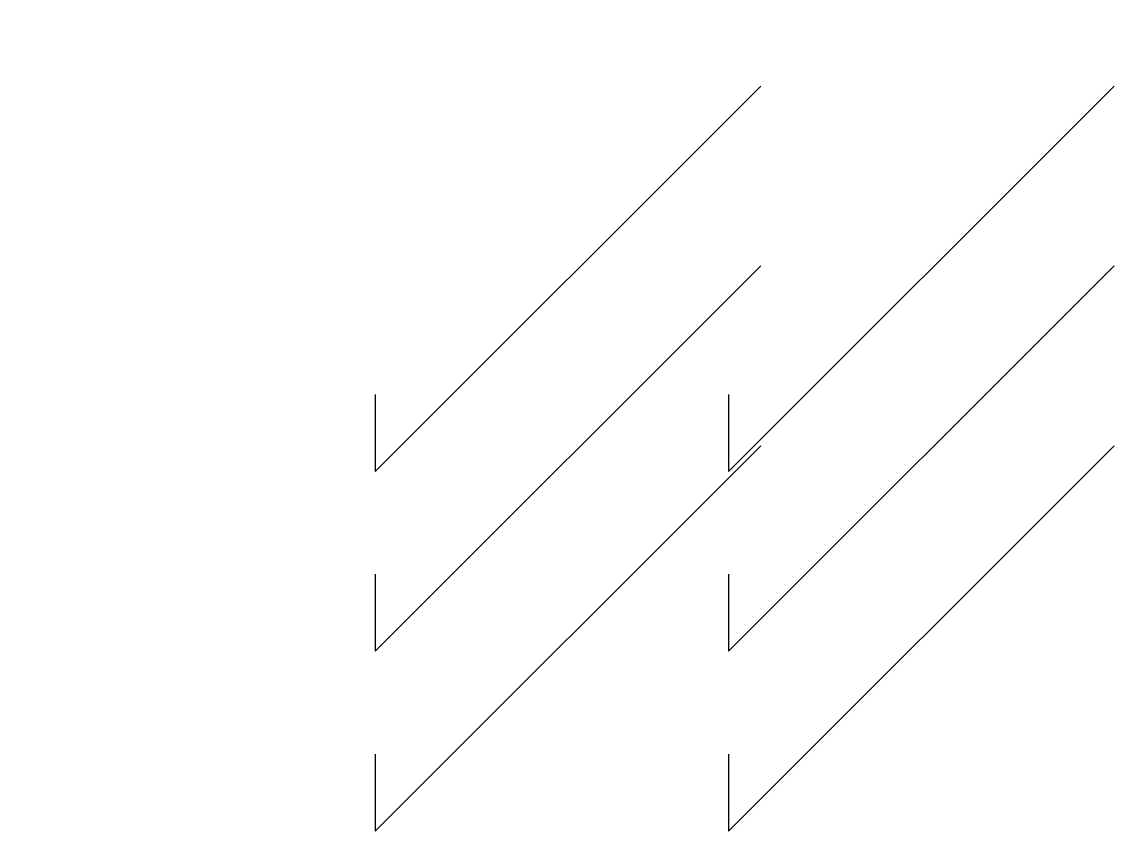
# Model space of a CAD drawing. Header units: millimetres. Extents: x -15 to 19, y -14.8 to 10.4.
import ezdxf

# ---------------------------------------------------------------- set-up
doc = ezdxf.new("R2010")
doc.units = ezdxf.units.MM

# ---------------------------------------------------------------- blocks, each defined once
blk = doc.blocks.new('B0', base_point=(1, -2, 3))
blk.add_polyline3d([(0, 0, 1), (3, 0, 2), (3, 4, 7)])

msp = doc.modelspace()

# ---------------------------------------------------------------- block references
at = {"extrusion": (0, 3, 4), "xscale": 2, "yscale": 3, "zscale": 4, "rotation": 90, "row_count": 2, "column_count": 3, "row_spacing": 11, "column_spacing": 7}
msp.add_blockref('B0', (10, 20, 30), dxfattribs=at)

doc.saveas('drawing.dxf')
